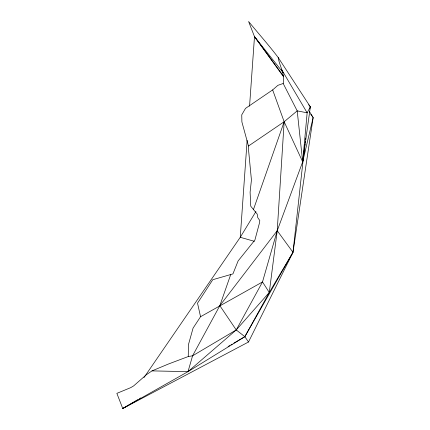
<?xml version="1.0" encoding="UTF-8"?>
<svg xmlns="http://www.w3.org/2000/svg" width="430" height="430" viewBox="0 0 430 430"><rect width="100%" height="100%" fill="white"/><g stroke="black" fill="none" stroke-linecap="round" stroke-linejoin="round"><path stroke-width="0.64" d="M310.788 114.299L313.147 117.562L292.981 252.324L248.508 342L122.754 408.5L116.852 393.364L130.704 387.65L133.649 385.893L146.571 374.568L152.005 370.886L168.495 363.995L188.27 356.529L188.399 344.812L193.07 328.128L200.552 316.716L262.499 281.962L277.226 230.7L302.682 161.841L313.147 117.562L309.476 111.59M283.623 76.825L254.495 36.631L248.594 21.5C258.451 33.535 268.772 45.107 278.194 57.512C279.516 66.241 285.402 74.374 283.187 83.49L277.887 85.333L272.652 89.908L245.503 108.398L241.751 114.837L241.891 121.921L248.486 146.012L248.379 148.097L251.432 180.003L250.099 192.178L250.749 206.19L257.21 214.108L257.737 217.548L259.801 220.574L259.5 222.88L254.904 240.015L238.112 260.935L232.931 273.905L212.78 279.699L197.526 303.171L200.552 316.716M247.137 140.304L240.252 237.29L143.98 377.572M249.556 106.194L254.495 36.631L283.257 72.794M137.799 399.647L122.754 408.5L188.007 371.644L244.847 336.674L269.277 292.464L277.226 230.7L284.16 121.749L272.652 89.908M304.526 147.329L292.981 252.324L244.847 336.674L233.85 343.14M304.698 146.012L304.945 144.028M305.117 142.712L305.284 141.389M305.536 139.411L305.703 138.095M308.686 104.764L310.352 106.86L302.682 161.841L284.16 121.749L297.2 110.87L307.149 112.81L310.352 106.86L278.194 57.512M188.007 371.644L192.575 355.814L219.837 305.655L277.226 230.7L292.981 252.324L269.277 292.464L236.237 329.939L188.007 371.644L152.005 370.886M309.837 108.656L310.352 106.86M230.759 274.442L219.837 305.655L236.237 329.939L244.847 336.674L248.508 342M253.463 209.517L284.16 121.749L248.486 146.012M255.947 211.512L240.252 237.29L254.399 241.321M139.535 398.626L140.691 397.949M228.067 346.548L229.803 345.526M230.958 344.844L232.114 344.161M188.27 356.529L192.575 355.814L236.237 329.939L262.499 281.962L269.277 292.464M254.495 36.631L283.402 75.997M281.618 69.531L307.149 112.81L302.682 161.841L297.2 110.87L283.187 83.49"/></g></svg>
